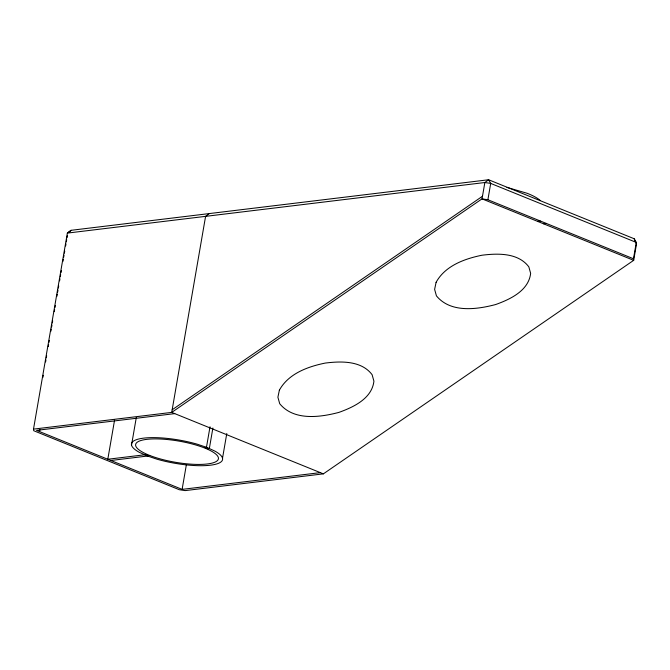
<?xml version="1.0" encoding="UTF-8"?>
<svg xmlns="http://www.w3.org/2000/svg" width="670" height="670" viewBox="0 0 670 670"><rect width="100%" height="100%" fill="white"/><g stroke="black" fill="none" stroke-linecap="round" stroke-linejoin="round"><path stroke-width="1" d="M33.5 429.135L67.36 233.101L71.087 230.312L488.597 179.753L634.163 238.746L636.291 242.423L636.5 243.997L633.678 260.328L323.367 473.857L185.146 490.607L179.292 489.72L33.709 430.709L33.5 429.135L171.721 412.393L482.031 198.864L487.886 199.752L633.468 258.762L633.678 260.328L482.031 198.864L484.854 182.525L488.597 179.753L490.708 183.412L636.291 242.423L633.468 258.762M42.93 377.336L43.282 375.284M45.593 361.942L45.945 359.891M46.297 357.839L46.657 355.787M48.248 346.549L48.6 344.497M48.96 342.437L49.312 340.385M50.912 331.147L51.263 329.096M51.615 327.044L51.975 324.992M52.327 322.94L52.679 320.888M54.278 311.651L54.63 309.599M54.982 307.547L55.342 305.495M56.933 296.257L57.293 294.205M57.645 292.154L57.997 290.093M58.357 288.041L58.709 285.99M59.596 280.864L59.948 278.804M60.3 276.752L60.66 274.7M61.012 272.648L61.364 270.596M62.963 261.359L63.315 259.307M63.675 257.255L64.027 255.203M64.379 253.151L64.739 251.099M65.627 245.965L65.978 243.914M66.33 241.862L66.69 239.81M67.042 237.75L67.394 235.698M39.924 429.537L39.564 431.597L39.354 430.023M114.553 420.207L107.803 459.252L145.549 454.679L148.581 455.91L110.835 460.483M131.529 445.131L136.32 417.393M174.761 413.625L36.532 430.366L182.114 489.376L186.369 464.712M210.02 426.757L206.469 447.3L204.802 447.501L207.834 448.732L209.342 448.548L212.892 428.004M222.524 458.205L226.778 433.549M487.886 199.752L490.708 183.412L484.854 182.525L67.36 233.101L71.087 230.312L69.328 232.49M209.316 213.571L205.589 216.36L171.721 412.393L323.367 473.857M172.182 409.772L482.492 196.243M537.474 221.334L540.296 220.991M543.429 223.747L546.243 223.403M182.114 489.376L320.335 472.635M506.972 187.391L527.148 193.287A46.23 11.809 9.8 0 1 540.288 200.556M634.163 238.746L636.5 243.997M279.365 390.183L277.899 397.218L279.708 403.709C293.77 420.919 319.85 417.435 338.978 412.368C353.576 407.125 371.934 398.541 373.919 381.188L372.11 374.697C361.423 360.535 341.147 361.08 325.243 363.073C307.756 366.624 288.427 373.651 279.365 390.183M436.086 282.338L434.621 289.373L436.43 295.864C450.5 313.074 476.571 309.59 495.7 304.523C510.297 299.281 528.655 290.696 530.64 273.343L528.831 266.853C518.144 252.691 497.869 253.235 481.965 255.228C464.478 258.779 445.148 265.806 436.086 282.338M207.055 447.501L197.148 444.168A46.23 11.809 9.8 0 0 142.71 438.255A46.23 11.809 9.8 0 0 139.134 452.225L146.998 455.834L156.897 459.168A46.23 11.809 9.8 0 0 211.335 465.081A46.23 11.809 9.8 0 0 214.911 451.111L207.055 447.501M149.745 455.458A41.992 10.728 9.8 0 0 217.658 460.324A41.992 10.728 9.8 0 0 163.673 439.219A41.992 10.728 9.8 0 0 149.745 455.458"/></g></svg>
